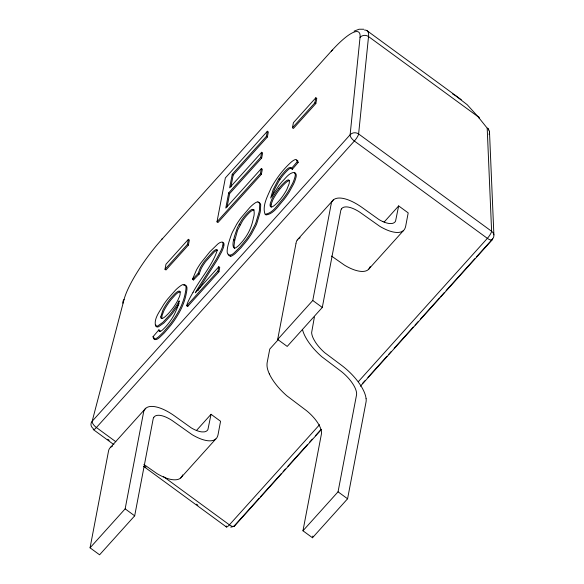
<?xml version="1.0" encoding="UTF-8"?>
<svg xmlns="http://www.w3.org/2000/svg" width="584" height="584" viewBox="0 0 584 584"><rect width="100%" height="100%" fill="white"/><g stroke="black" fill="none" stroke-linecap="round" stroke-linejoin="round"><path stroke-width="0.88" d="M488.458 130.02A6.052 2.686 -38.7 0 0 487.202 128.159L478.004 116.669L368.533 36.566A6.052 5.526 5.8 0 0 360.043 37.376L350.123 134.78L92.17 421.276A6.052 5.154 14.7 0 0 93.294 428.641A6.052 1.329 -53.8 0 0 96.404 427.524L354.364 141.029A6.052 1.329 -53.8 0 0 358.613 133.962L368.533 36.566A60.48 13.286 -53.8 0 0 364.577 30.091M233.775 239.623C232.607 242.506 232.074 251.376 237.126 246.849A12.644 2.781 -53.8 0 0 239.323 244.886L242.353 241.528A12.614 2.767 -53.8 0 0 244.791 238.338C249.258 232.286 252.157 225.183 253.441 217.781C254.588 214.934 255.157 206.057 250.113 210.539A12.753 2.803 -53.8 0 0 248.346 212.072L246.857 213.591A15.637 3.431 -53.8 0 0 245.302 215.343L243.835 217.138A12.403 2.723 -53.8 0 0 241.557 220.256L237.411 227.643L234.469 236.403L233.775 239.623L234.724 240.323L234.016 245.703L234.425 248.492M295.986 243.513L296.161 242.579A36.361 14.899 42 0 1 297.176 240.082M331.07 204.546L331.252 203.604A36.361 14.899 42 0 1 332.267 201.115M340.669 211.138L340.757 210.678A24.645 10.096 42 0 1 341.436 208.977M153.818 417.356A24.645 10.096 42 0 0 153.132 419.049L134.678 515.833L99.587 554.8L90.06 547.829L108.544 450.95A36.361 14.899 42 0 1 109.558 448.461A36.201 14.834 42 0 1 112.522 446.125M165.009 269.29L165.98 264.231L188.406 239.316L189.355 240.017L188.391 245.076L165.965 269.983L165.009 269.29L187.435 244.382L188.406 239.316M90.06 547.829L125.151 508.861L143.627 411.983A36.361 14.899 42 0 1 144.642 409.494M227.074 206.999L229.629 193.603L261.668 158.023L262.632 152.964L261.683 152.263L260.719 157.322L228.68 192.91L225.782 208.087L261.384 168.55L262.333 169.25L261.369 174.309L217.941 222.541L216.985 221.847L225.366 177.908L267.377 131.254L268.326 131.947L267.363 137.006L233.191 174.966L230.921 186.851M267.377 131.254L266.406 136.313L232.235 174.266L229.643 187.851L261.683 152.263M186.734 305.768L217.971 271.071L218.796 266.742L219.752 267.443L218.927 271.772L187.69 306.461L186.734 305.768A17.878 3.927 -53.8 0 1 187.982 301.943A36.464 8.008 -53.8 0 1 193.063 292.314M153.782 417.326A24.287 9.95 42 0 1 169.302 418.808A22.995 9.424 42 0 1 172.368 420.684L192.092 434.657A38.062 15.593 42 0 0 196.684 437.146L198.195 437.854A35.259 14.447 42 0 0 202.721 439.606A36.558 14.98 42 0 0 212.605 440.548L213.518 440.292A34.945 14.315 42 0 0 217.073 437.387L217.686 435.956A64.313 26.346 42 0 0 218.153 434.116L220.569 421.268L211.043 414.297L207.933 429.481A22.601 9.256 42 0 1 207.364 430.335L206.977 430.715A24.491 10.03 42 0 1 204.21 431.875L201.903 431.904A24.718 10.125 42 0 1 196.239 430.386L195.275 429.977A23.353 9.57 42 0 1 191.238 427.868L174.55 415.932A36.047 14.768 42 0 0 172.535 414.545A38.34 15.71 42 0 0 168.637 412.114A36.201 14.834 42 0 0 144.693 409.537M216.985 221.847L260.413 173.609L261.384 168.55M292.453 127.743L293.416 122.684L315.842 97.776L316.798 98.477L315.834 103.536L293.402 128.444L292.453 127.743L314.878 102.835L315.842 97.776M340.552 211.751L322.295 307.454L287.211 346.421L277.677 339.45L295.935 243.769M330.975 205.057L312.768 300.483L277.677 339.45M314.382 317.076L311.644 332.537A22.601 9.256 42 0 0 311.79 333.909L311.958 334.698A24.491 10.03 42 0 0 313.659 339.129L315.389 342.107A24.718 10.125 42 0 0 320.178 348.247L321.039 349.174A23.353 9.57 42 0 0 324.792 352.758L341.385 365.183A36.047 14.768 42 0 1 343.377 366.723A38.34 15.71 42 0 1 347.13 369.891A36.201 14.834 42 0 1 366.073 398.697M366.124 398.726A36.361 14.899 42 0 1 366.051 401.909L347.575 498.787L312.491 537.762L302.965 530.79L321.419 434.007A24.645 10.096 42 0 0 321.477 431.853A24.287 9.95 42 0 0 309.301 413.07A22.995 9.424 42 0 0 306.352 410.545L286.788 395.755A38.062 15.593 42 0 1 282.488 391.74L281.108 390.338A35.259 14.447 42 0 1 277.108 385.849A36.558 14.98 42 0 1 269.326 373.862M312.491 537.762L312.812 536.061M302.965 530.79L338.048 491.816L356.51 395.039A24.645 10.096 42 0 0 356.568 392.886A24.287 9.95 42 0 0 344.392 374.103A22.995 9.424 42 0 0 341.443 371.577L321.872 356.787A38.062 15.593 42 0 1 317.572 352.772L316.2 351.371A35.259 14.447 42 0 1 312.192 346.881A36.558 14.98 42 0 1 304.41 334.895L303.811 333.53A34.945 14.315 42 0 1 302.534 329.646M341.399 208.948A24.287 9.95 42 0 1 356.919 210.43A22.995 9.424 42 0 1 359.992 212.313L379.717 226.278A38.062 15.593 42 0 0 384.309 228.767L385.812 229.483A35.259 14.447 42 0 0 390.338 231.227A36.558 14.98 42 0 0 400.222 232.169L401.142 231.914A34.945 14.315 42 0 0 404.69 229.008L405.303 227.577A64.313 26.346 42 0 0 405.771 225.738L408.194 212.89L398.66 205.918L395.558 221.11A22.601 9.256 42 0 1 394.988 221.957L394.594 222.336A24.491 10.03 42 0 1 391.827 223.497L389.521 223.526A24.718 10.125 42 0 1 383.856 222.008L382.892 221.599M234.724 240.323L237.6 230.176L242.513 220.949A12.403 2.723 -53.8 0 1 244.784 217.832L246.258 216.036A15.637 3.431 -53.8 0 1 247.806 214.292L249.302 212.766A12.753 2.803 -53.8 0 1 251.069 211.233L252.916 210.123L254.325 209.97M216.401 250.551A13.848 3.044 -53.8 0 0 214.094 252.164L205.619 261.625A13.79 3.03 -53.8 0 0 203.517 264.647A14.06 3.088 -53.8 0 0 202.757 265.859A13.549 2.978 -53.8 0 0 201.115 268.757L199.086 274.188L193.428 279.97L192.472 279.269L198.137 273.494L200.166 268.056A13.549 2.978 -53.8 0 1 201.801 265.165A14.06 3.088 -53.8 0 1 202.568 263.953A13.79 3.03 -53.8 0 1 204.67 260.924L213.145 251.463A13.848 3.044 -53.8 0 1 215.445 249.85A14.739 3.241 -53.8 0 1 215.956 249.638L216.569 249.529A11.914 2.621 -53.8 0 1 217.255 250.273C212.313 265.654 200.619 278.123 193.027 292.328M332.683 50.224A6.052 2.482 42 0 0 331.289 51.18L161.6 239.644A54.429 11.957 -53.8 0 0 124.078 299.453L92.17 421.276A6.052 2.482 42 0 0 96.404 427.524L115.8 441.716M272.217 196.085L274.582 189.238L278.853 181.208A17.754 3.898 -53.8 0 1 279.926 179.536A14.68 3.227 -53.8 0 1 285.656 172.251L287.27 170.601A12.381 2.716 -53.8 0 1 289.649 168.645L291.737 168.17M192.472 279.269L196.516 269.852A20.068 4.409 -53.8 0 1 198.604 266.37A21.097 4.635 -53.8 0 1 201.013 262.778L209.948 251.675L217.781 244.039A20.856 4.584 -53.8 0 1 220.278 242.448L222.022 242.017A19.674 4.322 -53.8 0 1 222.935 242.718L223.066 244.105A24.499 5.38 -53.8 0 1 222.935 245.061M193.428 279.97L193.866 278.502M182.471 475.296L182.602 474.923M370.219 266.545L369.606 267.976A34.945 14.315 42 0 1 366.051 270.881L365.146 271.144A36.558 14.98 42 0 1 355.247 270.195A35.259 14.447 42 0 1 350.728 268.45L349.217 267.742A38.062 15.593 42 0 1 344.626 265.245L331.522 256.062M182.325 475.653L181.989 476.354A34.945 14.315 42 0 1 178.434 479.26L177.529 479.522A36.558 14.98 42 0 1 167.63 478.573A35.259 14.447 42 0 1 163.104 476.829L161.6 476.113A38.062 15.593 42 0 1 157.008 473.624L143.905 464.441M278.904 188.384L280.846 186.07A19.162 4.212 -53.8 0 1 282.364 184.398L284.649 182.164A13.651 3 -53.8 0 1 286.861 180.485L287.175 180.31A15.002 3.292 -53.8 0 1 288.022 179.982A14.593 3.205 -53.8 0 1 288.678 179.952L289.321 180.602L289.336 182.529A30.426 6.679 -53.8 0 1 289.043 183.953L286.846 189.471A15.41 3.387 -53.8 0 1 285.459 191.968L283.459 195.114A13.242 2.905 -53.8 0 1 280.846 198.684L278.962 200.933A15.33 3.365 -53.8 0 1 273.67 205.984A15.199 3.336 -53.8 0 1 271.392 206.97L270.699 206.794A22.031 4.84 -53.8 0 1 270.158 204.21A23.25 5.11 -53.8 0 1 270.421 203.042L271.764 199.487A15.14 3.329 -53.8 0 1 273.699 195.888L275.75 192.662A14.753 3.241 -53.8 0 1 278.904 188.384M291.307 168.645L297.176 161.79L297.015 160.425L296.015 159.542A19.608 4.307 -53.8 0 0 294.102 160.067A19.674 4.322 -53.8 0 0 291.394 161.943C283.16 169.323 276.4 178.317 271.1 187.997C267.757 195.91 261.953 205.699 265.056 214.255C273.005 213.262 277.772 204.488 282.941 198.954A22.579 4.957 -53.8 0 0 286.693 193.735A21.907 4.811 -53.8 0 0 288.379 191.114L292.555 183.478A29.39 6.453 -53.8 0 0 293.986 180.091C294.613 177.733 296.292 174.601 294.562 172.426C289.284 172.397 285.853 178.083 282.335 181.354A22.637 4.971 -53.8 0 0 278.999 185.405L270.655 198.049L273.122 189.734L277.904 180.507A17.754 3.898 -53.8 0 1 278.969 178.835A14.68 3.227 -53.8 0 1 284.707 171.55L286.313 169.9A12.381 2.716 -53.8 0 1 288.693 167.951L290.584 167.345L292.263 169.345L298.125 162.483L297.731 160.666L296.964 160.235A19.608 4.307 -53.8 0 0 296.431 160.257M158.885 329.872L159.432 331.281L160.768 331.164A11.008 2.416 -53.8 0 0 162.856 329.632L165.25 327.237A15.447 3.395 -53.8 0 0 170.586 320.616A15.25 3.351 -53.8 0 0 174.346 314.469L176.697 309.316A56.67 12.447 -53.8 0 0 177.215 307.994A48.618 10.68 -53.8 0 0 179.105 301.68L179.237 300.848A21.221 4.665 -53.8 0 1 176.806 305.038L172.149 311.841A20.98 4.606 -53.8 0 1 169.601 315.097L162.892 322.339L157.6 326.04A22.973 5.044 -53.8 0 1 155.621 326.098C153.431 318.557 160.147 310.98 163.6 304.622A22.28 4.891 -53.8 0 1 167.776 298.884L175.682 289.941A24.353 5.351 -53.8 0 1 178.675 287.248L180.485 285.883A24.112 5.292 -53.8 0 1 182.792 284.605C188.114 283.291 185.383 291.671 185.018 294.336C183.427 301.775 180.266 308.797 176.295 315.258A23.922 5.256 -53.8 0 1 173.149 320.083A23.579 5.183 -53.8 0 1 169.696 324.784L163.323 332.252L158.68 336.72A19.257 4.227 -53.8 0 1 155.293 338.881L153.723 338.902L153.015 336.734L158.885 329.872L159.833 330.573L160.009 331.464M159.103 331.427L159.833 330.573M110.661 447.22L145.744 408.252M298.278 238.841L333.362 199.874M215.788 439L180.697 477.967M403.405 230.622L368.322 269.589M218.796 266.742L195.319 292.818A32.624 7.169 -53.8 0 1 198.713 287.072L215.839 259.931A54.261 11.921 -53.8 0 0 217.007 257.946L220.54 251.448A24.221 5.322 -53.8 0 0 221.153 250.156A23.652 5.198 -53.8 0 0 222.949 245.046M196.523 430.423L211.043 414.297M278.239 339.669L269.772 349.071L267.297 361.883A64.313 26.346 42 0 0 267.027 363.868L267.012 365.737A34.945 14.315 42 0 0 268.728 372.497L269.319 373.862M384.148 222.044L398.66 205.918M319.572 424.707L229.41 524.848A6.052 1.329 -53.8 0 1 226.293 525.972M358.386 381.6L487.363 238.352A6.052 1.329 -53.8 0 0 491.611 231.293L487.202 128.159A6.052 5.409 -2.4 0 1 489.1 134.415M230.746 527.126A6.052 5.037 7.5 0 0 234.724 525.352L259.208 498.159M260.398 496.831L281.298 473.624M283.094 471.631L285.481 468.981M287.868 466.324L307.571 444.439M309.367 442.453L312.352 439.139M315.338 435.817L320.711 429.853M362.511 383.425L364.898 380.775M367.883 377.461L386.988 356.24M388.783 354.247L391.171 351.597M394.156 348.276L413.26 327.055M415.056 325.069L418.042 321.755M420.429 319.098L439.533 297.877M440.73 296.548L444.314 292.569M446.103 290.584L474.763 258.748M476.559 256.763L492.677 238.856A6.052 5.409 -2.4 0 0 491.611 231.293L358.613 133.962A6.052 5.526 5.8 0 0 350.123 134.78A6.052 2.482 42 0 0 354.364 141.029L487.363 238.352A6.052 2.482 42 0 0 492.677 238.856M234.301 526.257L321.529 429.357M360.372 386.214L492.254 239.761M354.094 31.142L359.094 29.229L363.854 29.244M183.748 285.306C189.063 283.992 186.34 292.372 185.968 295.029C184.376 302.476 181.222 309.491 177.251 315.959A23.922 5.256 -53.8 0 1 174.098 320.784A23.579 5.183 -53.8 0 1 170.645 325.478L164.279 332.946L159.636 337.413A19.257 4.227 -53.8 0 1 156.242 339.581L154.672 339.596L153.993 338.209M257.96 201.874A21.046 4.621 -53.8 0 0 249.828 207.51L241.104 217.708A19.454 4.27 -53.8 0 0 238.031 222.102A21.469 4.716 -53.8 0 0 236.637 224.307L232.337 232.374A39.376 8.65 -53.8 0 0 231.388 234.578C230.213 238.396 222.248 258.354 231.79 254.639A20.214 4.438 -53.8 0 0 234.104 252.952L240.119 246.988L246.141 239.666A19.403 4.263 -53.8 0 0 249.222 235.257A21.557 4.738 -53.8 0 0 250.616 233.045L254.901 224.979A39.376 8.65 -53.8 0 0 255.843 222.789L259.07 212.153A140.839 30.937 -53.8 0 0 259.457 210.094L259.756 204.101A49.633 10.899 -53.8 0 0 259.055 202.597L258.661 202.276A32.872 7.22 -53.8 0 0 257.873 201.998M228.461 254.157C228.585 256.486 231.315 256.632 232.739 255.339A20.214 4.438 -53.8 0 0 235.06 253.653L241.075 247.682L247.09 240.36A19.403 4.263 -53.8 0 0 250.171 235.951A21.557 4.738 -53.8 0 0 251.565 233.746L255.85 225.679A39.376 8.65 -53.8 0 0 256.799 223.482L260.019 212.853A140.839 30.937 -53.8 0 0 260.406 210.787L260.712 204.802A49.633 10.899 -53.8 0 0 260.011 203.29L259.617 202.969A32.872 7.22 -53.8 0 0 258.829 202.692M294.314 172.995L295.511 173.127C297.241 175.302 295.57 178.427 294.942 180.785A29.39 6.453 -53.8 0 1 293.504 184.172L289.336 191.815A21.907 4.811 -53.8 0 1 287.642 194.428A22.579 4.957 -53.8 0 1 283.897 199.648C278.729 205.188 273.954 213.963 266.005 214.948L265.486 214.416M217.525 250.229L216.912 250.339A14.739 3.241 -53.8 0 0 216.401 250.551M222.694 242.71L222.978 242.718A19.674 4.322 -53.8 0 1 223.891 243.418L224.022 244.798A24.499 5.38 -53.8 0 1 223.884 245.762A23.652 5.198 -53.8 0 1 222.095 250.857A24.221 5.322 -53.8 0 1 221.497 252.142L217.963 258.646A54.261 11.921 -53.8 0 1 216.788 260.625L199.655 287.773A32.624 7.169 -53.8 0 0 197.896 290.664M452.673 94.009L454.929 95.323M455.469 95.666L467.244 104.748L478.004 116.669A6.052 2.686 -38.7 0 1 479.252 118.53M180.741 291.993L180.412 291.825A15.381 3.38 -53.8 0 0 179.755 291.832A16.33 3.584 -53.8 0 0 178.901 292.146L177.923 292.723A13.41 2.949 -53.8 0 0 175.602 294.643L171.294 299.38A14.147 3.11 -53.8 0 0 168.477 303.125L166.717 305.782A18.44 4.051 -53.8 0 0 165.878 307.155A17.286 3.796 -53.8 0 0 163.754 311.082L162.053 315.543L161.761 318.47M461.272 99.689L367.146 30.784M314.878 102.835L315.834 103.536M266.406 136.313L267.363 137.006M297.176 161.79L298.125 162.483M260.719 157.322L261.668 158.023M278.969 178.835L279.926 179.536M260.413 173.609L261.369 174.309M232.235 174.266L233.191 174.966M228.68 192.91L229.629 193.603M239.119 224.19L240.075 224.884M312.768 300.483L322.295 307.454M229.921 255.471L230.877 256.164M187.435 244.382L188.391 245.076M217.971 271.071L218.927 271.772M198.137 273.494L199.086 274.188M153.015 336.734L153.972 337.428M338.048 491.816L347.575 498.787M163.6 476.69L229.41 524.848A6.052 2.482 42 0 0 234.724 525.352M107.836 439.285L109.223 440.299M144.555 466.156L145.934 467.171M196.501 504.174L197.888 505.189M93.484 429.693L113.895 444.636M143.606 466.375L226.482 527.024M125.151 508.861L134.678 515.833M291.985 168.484L292.263 169.345M155.855 325.011L156.57 326.799A22.973 5.044 -53.8 0 0 158.549 326.733L163.849 323.032L170.557 315.798A20.98 4.606 -53.8 0 0 173.098 312.535L177.755 305.739A21.221 4.665 -53.8 0 0 179.047 303.6M489.487 131.728L493.889 234.863M331.289 51.188A54.429 11.957 -53.8 0 1 360.036 37.383M122.888 303.227A6.052 5.154 14.7 0 1 124.071 299.461M161.6 239.644A6.052 2.482 42 0 1 162.666 238.695M297.227 240.126A36.201 14.834 42 0 1 300.139 237.746M382.892 221.599A23.353 9.57 42 0 1 378.855 219.489L362.168 207.554A36.047 14.768 42 0 0 360.153 206.167A38.34 15.71 42 0 0 356.255 203.736A36.201 14.834 42 0 0 332.311 201.159M187.69 306.461A17.878 3.927 -53.8 0 1 187.858 305.651M258.522 202.59A21.046 4.621 -53.8 0 1 258.909 202.575M271.122 204.904A23.25 5.11 -53.8 0 1 271.37 203.736L272.721 200.181A15.14 3.329 -53.8 0 1 274.648 196.589L276.707 193.362A14.753 3.241 -53.8 0 1 279.853 189.085L281.795 186.77A19.162 4.212 -53.8 0 1 283.32 185.099L285.598 182.858A13.651 3 -53.8 0 1 287.817 181.179L288.131 181.011A15.002 3.292 -53.8 0 1 288.978 180.675A14.593 3.205 -53.8 0 1 289.438 180.624M271.275 207.086A22.031 4.84 -53.8 0 1 271.115 204.911M160.739 316.944L161.089 318.295A15.301 3.358 -53.8 0 0 162.264 318.433L163.476 317.871A14.301 3.139 -53.8 0 0 165.746 316.134L168.053 313.871A19.498 4.285 -53.8 0 0 169.594 312.177L172.024 309.25A13.877 3.051 -53.8 0 0 174.667 305.607L176.258 303.103A14.454 3.175 -53.8 0 0 177.645 300.643C178.675 297.898 181.551 293.803 179.463 291.131A15.381 3.38 -53.8 0 0 178.799 291.139A16.33 3.584 -53.8 0 0 177.952 291.452L176.974 292.022A13.41 2.949 -53.8 0 0 174.653 293.949L170.338 298.687A14.147 3.11 -53.8 0 0 167.52 302.432L165.768 305.082A18.44 4.051 -53.8 0 0 164.922 306.461A17.286 3.796 -53.8 0 0 162.797 310.381L160.739 316.944"/></g></svg>
